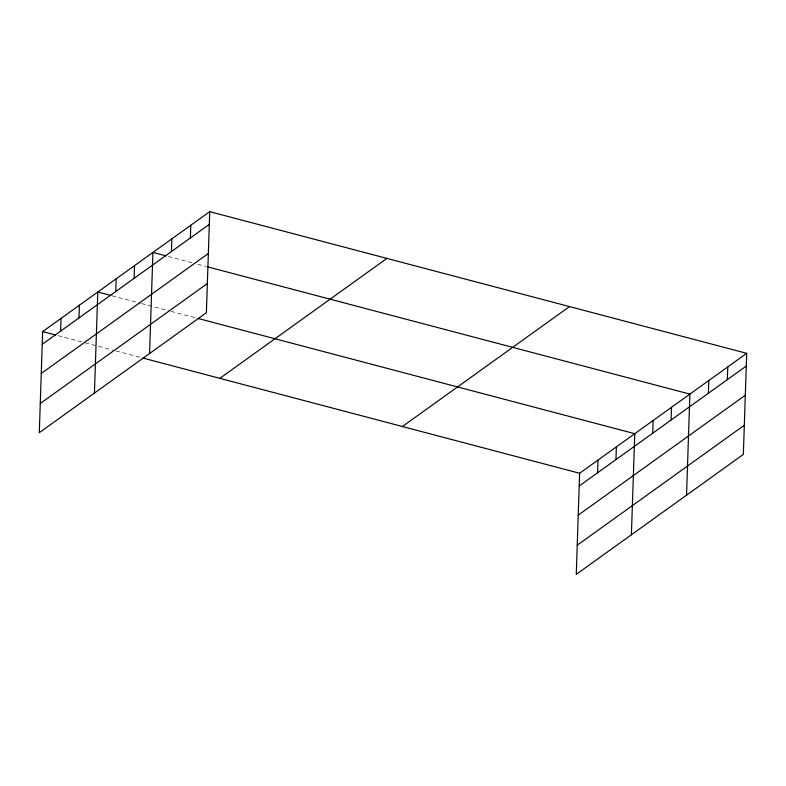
<?xml version="1.0" encoding="UTF-8"?>
<svg xmlns="http://www.w3.org/2000/svg" width="786" height="786" viewBox="0 0 786 786"><rect width="100%" height="100%" fill="white"/><g stroke="black" fill="none" stroke-linecap="round" stroke-linejoin="round"><path stroke-width="0.59" stroke-dasharray="3.93 2.95" d="M168.283 256.482L193.091 263.025M197.817 264.273L206.089 266.454M111.966 295.742L140.321 303.229M141.5 303.543L168.666 310.706M171.034 311.335L197.021 318.192M58.007 335.632L84.004 342.49M85.183 342.804L113.538 350.291M115.896 350.91L141.883 357.768"/><path stroke-width="1.18" d="M209.734 211.65L42.65 331.584L39.3 432.664L206.384 312.73L209.734 211.65L746.7 353.336L743.35 454.416L576.266 574.35L579.616 473.27L746.7 353.336M60.61 331.103L61.033 318.389M78.993 317.917L79.415 305.194M94.438 393.088L97.788 292.009L110.787 295.438M115.748 291.527L116.171 278.814M134.121 278.332L134.544 265.619M149.576 353.504L152.926 252.424L165.925 255.853M171.436 251.549L171.859 238.836M190.379 237.952L190.802 225.238M597.576 472.799L597.999 460.075M615.959 459.604L616.381 446.89M631.404 534.775L634.754 433.695L198.2 318.497M652.714 433.214L653.137 420.5M671.097 420.019L671.519 407.305M686.542 495.19L689.892 394.11L207.268 266.768M708.402 393.236L708.825 380.522M727.345 379.648L727.767 366.924M42.228 344.297L209.312 224.364M41.265 373.458L208.339 253.524M40.263 403.503L207.347 283.569M219.854 378.341L386.928 258.407M402.422 426.513L569.496 306.579M579.203 485.984L746.278 366.05M578.231 515.144L745.315 395.211M577.238 545.189L744.313 425.255M42.65 331.584L55.649 335.013M143.062 358.082L579.616 473.27"/></g></svg>
